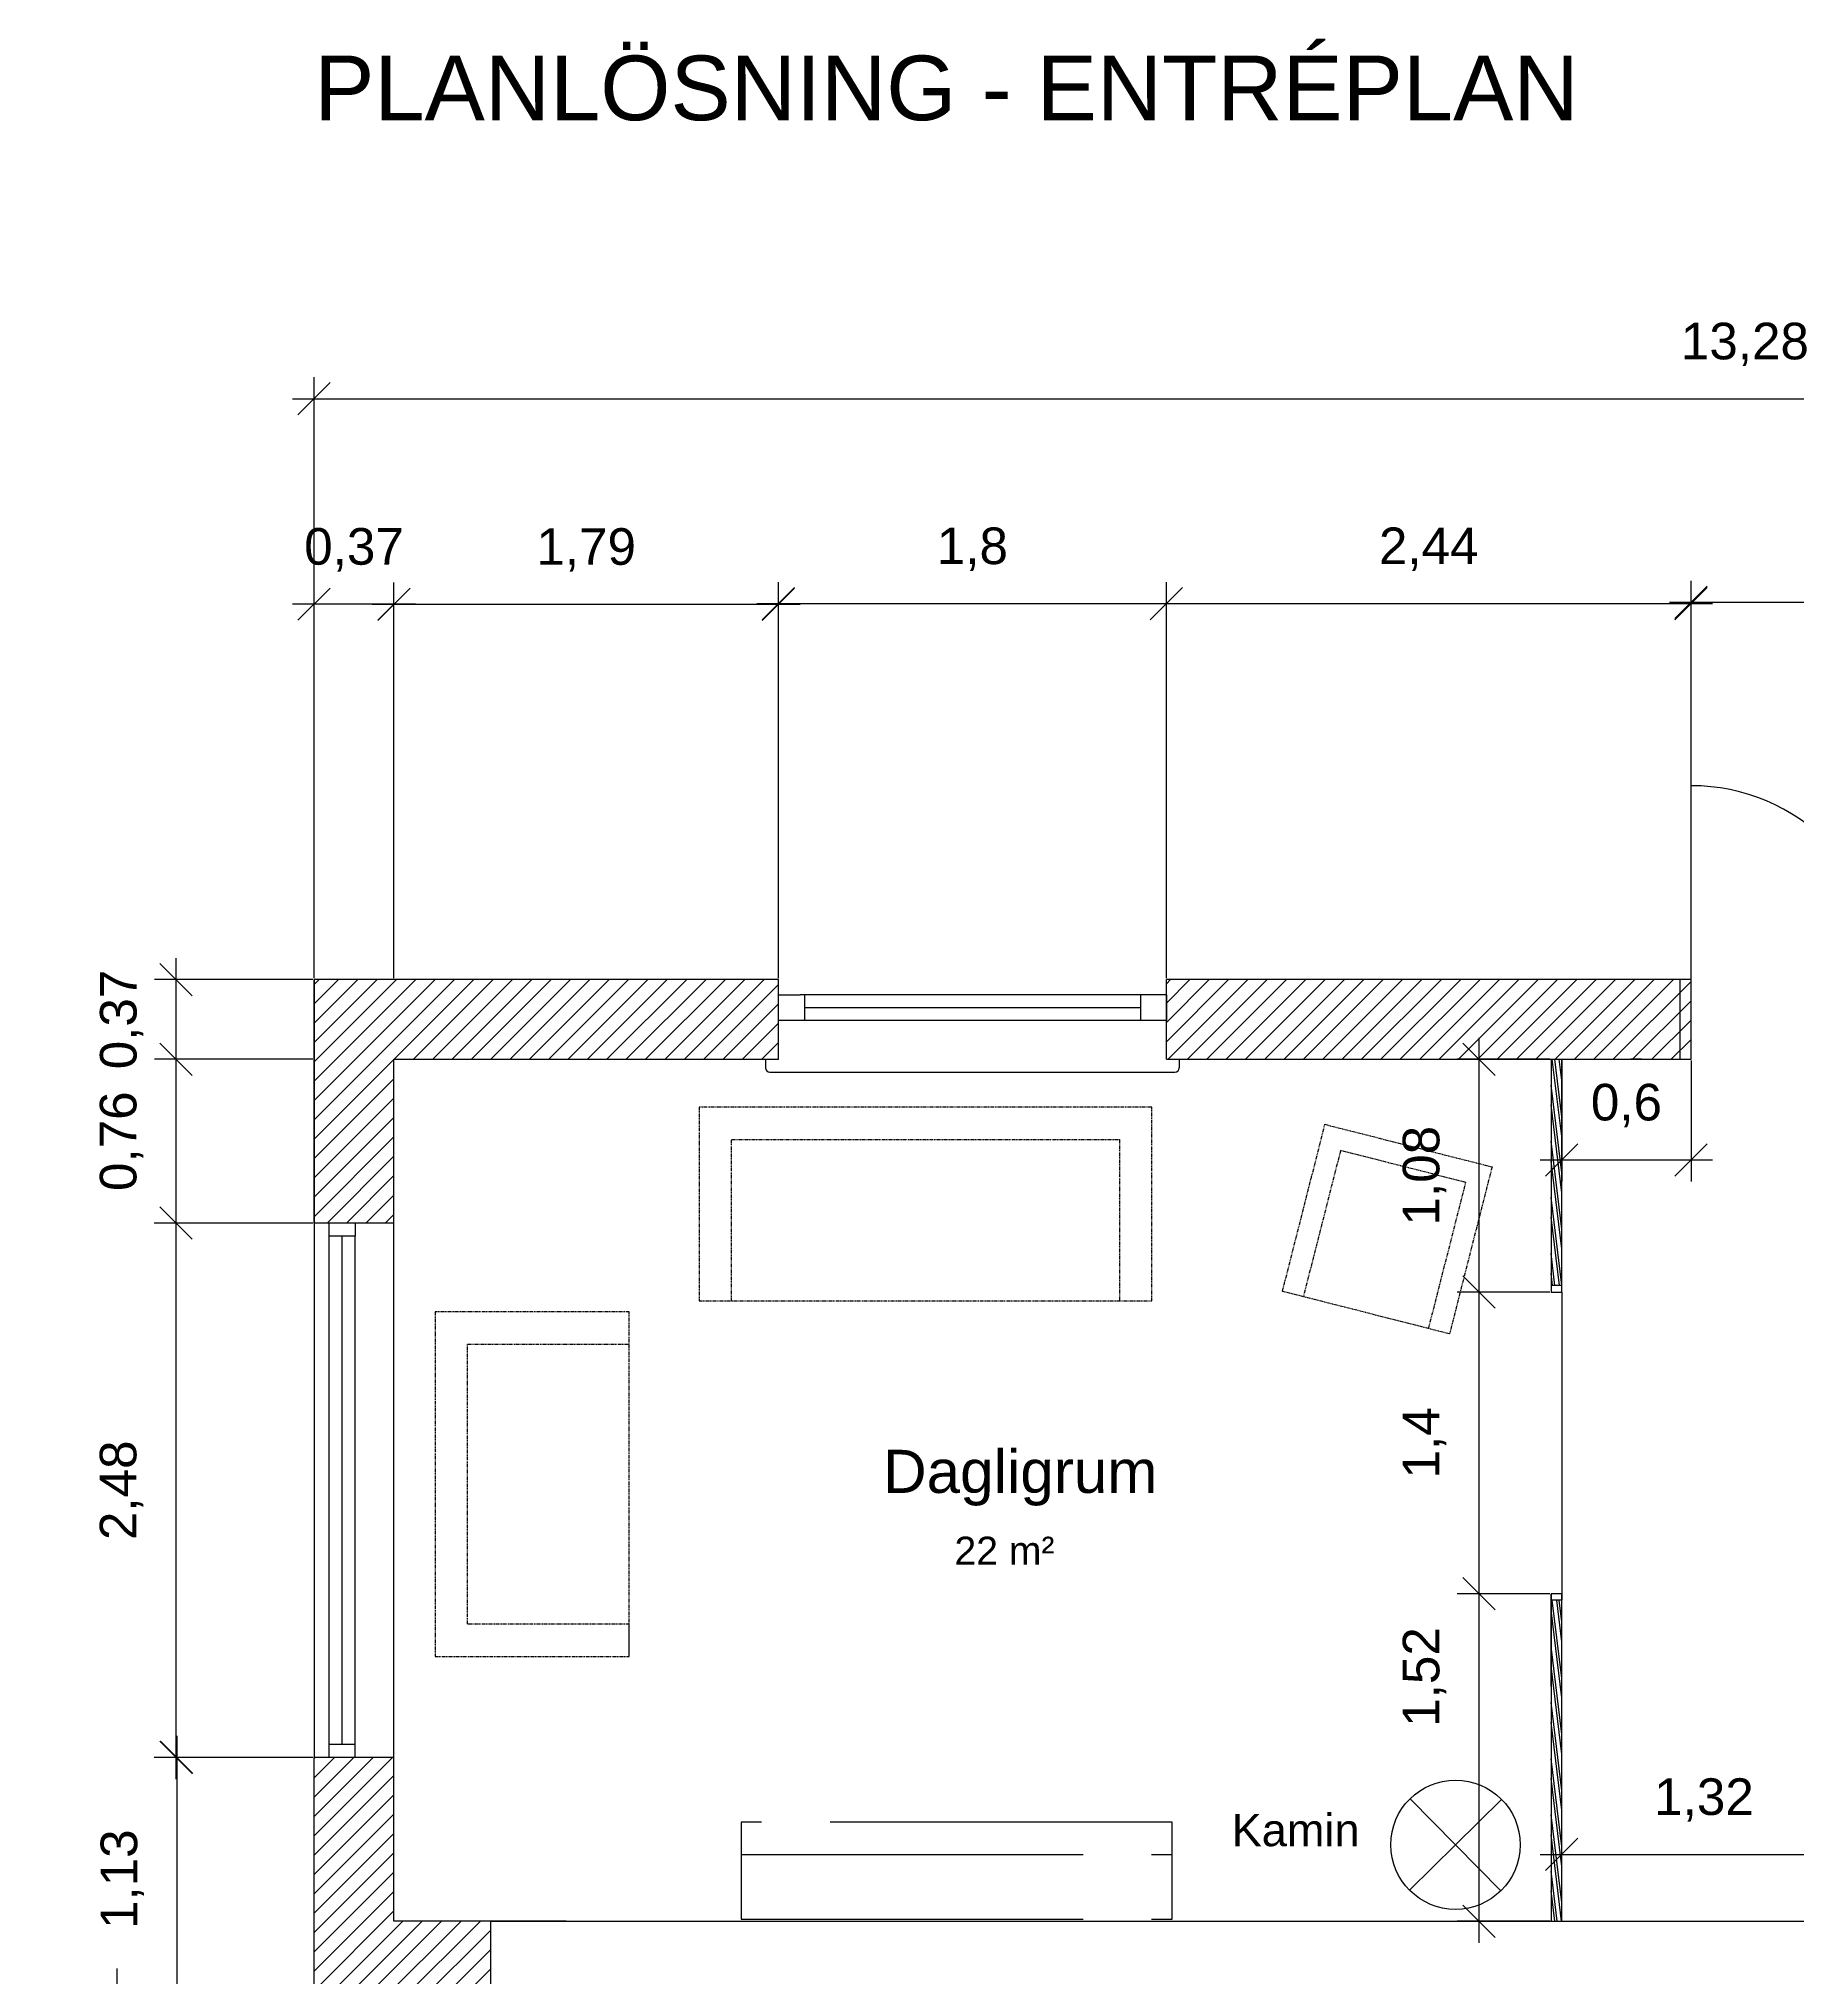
# Model space of a CAD drawing. Header units: millimetres. Extents: x -50011 to 90899, y -58634 to 31880.
# Drawn here: x 4840 to 13001, y 22884 to 31880 of the extents above; entities that cross this region are included whole.
import ezdxf

# ---------------------------------------------------------------- set-up
doc = ezdxf.new("R2010")
doc.units = ezdxf.units.MM
doc.linetypes.add('PHANTOM2', pattern=[31.75, 15.875, -3.175, 3.175, -3.175, 3.175, -3.175])
doc.layers.get('0').update_dxf_attribs({"color": 1})
for name, color, linetype in [('Angivelser', 7, 'Continuous'), ('Grundritningar', 1, 'Continuous'), ('Mått', 4, 'Continuous'), ('Möbler', 4, 'PHANTOM2'), ('Rumsangivelser', 7, 'Continuous'), ('Rumsavdelare', 3, 'FENCELINE1')]:
    doc.layers.add(name, color=color, linetype=linetype)
doc.styles.get("Standard").update_dxf_attribs({"font": 'Arial.ttf', "height": 170})
doc.linetypes.add('FENCELINE1', pattern='A,6.35,-2.54,[133,ltypeshp.shx,S=2.54,R=0,X=-2.54,Y=0],-2.54,25.4', length=36.83)
doc.dimstyles.new('Egen dimension', dxfattribs={"dimscale": 10, "dimtxt": 2.5, "dimasz": 15, "dimexe": 10, "dimexo": 0.625, "dimgap": 15, "dimtad": 1, "dimlfac": 0.001, "dimtxsty": 'Standard', "dimblk": 'OBLIQUE', "dimblk1": 'OBLIQUE', "dimblk2": 'OBLIQUE', "dimcen": 20, "dimdle": 10, "dimadec": 0, "dimazin": 0, "dimtfac": 1, "dimtmove": 0, "dimatfit": 3, "dimldrblk": 'OPEN90', "dimfxl": 1, "dimarcsym": 0})
doc.dimstyles.new('ISO-25', dxfattribs={"dimscale": 10, "dimtxt": 2.5, "dimasz": 15, "dimexe": 10, "dimexo": 0.625, "dimgap": 15, "dimtad": 1, "dimlfac": 0.001, "dimtxsty": 'Standard', "dimblk": 'OBLIQUE', "dimblk1": 'OBLIQUE', "dimblk2": 'OBLIQUE', "dimcen": 20, "dimdle": 10, "dimadec": 0, "dimazin": 0, "dimtfac": 1, "dimtmove": 0, "dimatfit": 3, "dimldrblk": 'OPEN90', "dimfxl": 1, "dimarcsym": 0})

# ---------------------------------------------------------------- blocks, each defined once
blk = doc.blocks.new('_Oblique')
at = {"color": 0, "linetype": 'ByBlock', "lineweight": -2}
blk.add_line((-0.5, -0.5), (0.5, 0.5), dxfattribs=at)
blk = doc.blocks.new('*D164')
at = {"layer": 'Defpoints', "color": 0, "transparency": 16777216}
for p in [(6118.2, 29256.3), (6118.2, 27513.9), (6488.2, 27513.9)]:
    blk.add_point(p, dxfattribs=at)
at = {"layer": 'Mått', "color": 0, "lineweight": -2, "transparency": 16777216}
for p, q in [((6118.2, 27520.2), (6118.2, 29356.3)), ((6488.2, 27520.2), (6488.2, 29356.3)), ((6588.2, 29256.3), (6018.2, 29256.3))]:
    blk.add_line(p, q, dxfattribs=at)
at = {"layer": 'Mått', "color": 0, "lineweight": -2, "transparency": 16777216, "xscale": 150, "yscale": 150, "zscale": 150, "rotation": 180}
blk.add_blockref('_Oblique', (6118.2, 29256.3), dxfattribs=at)
at = {"layer": 'Mått', "color": 0, "lineweight": -2, "transparency": 16777216, "xscale": 150, "yscale": 150, "zscale": 150}
blk.add_blockref('_Oblique', (6488.2, 29256.3), dxfattribs=at)
at = {"layer": 'Mått', "color": 0, "transparency": 16777216, "insert": (6303.2, 29508.7), "char_height": 170, "attachment_point": 5}
blk.add_mtext('0,37', dxfattribs=at)
blk = doc.blocks.new('_Open90')
at = {"color": 0, "linetype": 'ByBlock', "lineweight": -2}
for p, q in [((0, 0), (-1, 0)), ((-0.5, 0.5), (0, 0)), ((0, 0), (-0.5, -0.5))]:
    blk.add_line(p, q, dxfattribs=at)
blk = doc.blocks.new('*D165')
at = {"layer": 'Defpoints', "color": 0, "transparency": 16777216}
for p in [(8273.2, 29255.7), (6488.2, 27513.9), (8273.2, 27513.9)]:
    blk.add_point(p, dxfattribs=at)
at = {"layer": 'Mått', "color": 0, "lineweight": -2, "transparency": 16777216}
for p, q in [((6488.2, 27520.2), (6488.2, 29355.7)), ((8273.2, 27520.2), (8273.2, 29355.7)), ((6388.2, 29255.7), (8373.2, 29255.7))]:
    blk.add_line(p, q, dxfattribs=at)
at = {"layer": 'Mått', "color": 0, "lineweight": -2, "transparency": 16777216, "xscale": 150, "yscale": 150, "zscale": 150, "rotation": 180}
blk.add_blockref('_Oblique', (6488.2, 29255.7), dxfattribs=at)
at = {"layer": 'Mått', "color": 0, "lineweight": -2, "transparency": 16777216, "xscale": 150, "yscale": 150, "zscale": 150}
blk.add_blockref('_Oblique', (8273.2, 29255.7), dxfattribs=at)
at = {"layer": 'Mått', "color": 0, "transparency": 16777216, "insert": (7380.7, 29508.1), "char_height": 170, "attachment_point": 5}
blk.add_mtext('1,79', dxfattribs=at)
blk = doc.blocks.new('*D166')
at = {"layer": 'Defpoints', "color": 0, "transparency": 16777216}
for p in [(10073.2, 29258.9), (8273.2, 27513.9), (10073.2, 27513.9)]:
    blk.add_point(p, dxfattribs=at)
at = {"layer": 'Mått', "color": 0, "lineweight": -2, "transparency": 16777216}
for p, q in [((8273.2, 27520.2), (8273.2, 29358.9)), ((10073.2, 27520.2), (10073.2, 29358.9)), ((8173.2, 29258.9), (10173.2, 29258.9))]:
    blk.add_line(p, q, dxfattribs=at)
at = {"layer": 'Mått', "color": 0, "lineweight": -2, "transparency": 16777216, "xscale": 150, "yscale": 150, "zscale": 150, "rotation": 180}
blk.add_blockref('_Oblique', (8273.2, 29258.9), dxfattribs=at)
at = {"layer": 'Mått', "color": 0, "lineweight": -2, "transparency": 16777216, "xscale": 150, "yscale": 150, "zscale": 150}
blk.add_blockref('_Oblique', (10073.2, 29258.9), dxfattribs=at)
at = {"layer": 'Mått', "color": 0, "transparency": 16777216, "insert": (9173.2, 29511.3), "char_height": 170, "attachment_point": 5}
blk.add_mtext('1,8', dxfattribs=at)
blk = doc.blocks.new('*D167')
at = {"layer": 'Defpoints', "color": 0, "transparency": 16777216}
for p in [(12508.5, 29258.8), (10073.2, 27513.9), (12508.5, 27513.9)]:
    blk.add_point(p, dxfattribs=at)
at = {"layer": 'Mått', "color": 0, "lineweight": -2, "transparency": 16777216}
for p, q in [((10073.2, 27520.2), (10073.2, 29358.8)), ((12508.5, 27520.2), (12508.5, 29358.8)), ((9973.2, 29258.8), (12608.5, 29258.8))]:
    blk.add_line(p, q, dxfattribs=at)
at = {"layer": 'Mått', "color": 0, "lineweight": -2, "transparency": 16777216, "xscale": 150, "yscale": 150, "zscale": 150, "rotation": 180}
blk.add_blockref('_Oblique', (10073.2, 29258.8), dxfattribs=at)
at = {"layer": 'Mått', "color": 0, "lineweight": -2, "transparency": 16777216, "xscale": 150, "yscale": 150, "zscale": 150}
blk.add_blockref('_Oblique', (12508.5, 29258.8), dxfattribs=at)
at = {"layer": 'Mått', "color": 0, "transparency": 16777216, "insert": (11290.9, 29511.2), "char_height": 170, "attachment_point": 5}
blk.add_mtext('2,44', dxfattribs=at)
blk = doc.blocks.new('*D168')
at = {"layer": 'Defpoints', "color": 0, "transparency": 16777216}
for p in [(14308.5, 29264.9), (12508.5, 27513.9), (14308.5, 27513.9)]:
    blk.add_point(p, dxfattribs=at)
at = {"layer": 'Mått', "color": 0, "lineweight": -2, "transparency": 16777216}
for p, q in [((12508.5, 27520.2), (12508.5, 29364.9)), ((14308.5, 27520.2), (14308.5, 29364.9)), ((12408.5, 29264.9), (14408.5, 29264.9))]:
    blk.add_line(p, q, dxfattribs=at)
at = {"layer": 'Mått', "color": 0, "lineweight": -2, "transparency": 16777216, "xscale": 150, "yscale": 150, "zscale": 150, "rotation": 180}
blk.add_blockref('_Oblique', (12508.5, 29264.9), dxfattribs=at)
at = {"layer": 'Mått', "color": 0, "lineweight": -2, "transparency": 16777216, "xscale": 150, "yscale": 150, "zscale": 150}
blk.add_blockref('_Oblique', (14308.5, 29264.9), dxfattribs=at)
at = {"layer": 'Mått', "color": 0, "transparency": 16777216, "insert": (13408.5, 29517.3), "char_height": 170, "attachment_point": 5}
blk.add_mtext('1,8', dxfattribs=at)
blk = doc.blocks.new('*D143')
at = {"layer": 'Defpoints', "color": 0, "transparency": 16777216}
for p in [(5477.4, 27513.9), (6118.2, 27513.9), (6118.2, 27143.9)]:
    blk.add_point(p, dxfattribs=at)
at = {"layer": 'Mått', "color": 0, "lineweight": -2, "transparency": 16777216}
for p, q in [((5477.4, 27043.9), (5477.4, 27613.9)), ((6112, 27513.9), (5377.4, 27513.9)), ((6112, 27143.9), (5377.4, 27143.9))]:
    blk.add_line(p, q, dxfattribs=at)
at = {"layer": 'Mått', "color": 0, "lineweight": -2, "transparency": 16777216, "xscale": 150, "yscale": 150, "zscale": 150}
for p, rotation in [((5477.4, 27513.9), 90), ((5477.4, 27143.9), 270)]:
    blk.add_blockref('_Oblique', p, dxfattribs=dict(at, rotation=rotation))
at = {"layer": 'Mått', "color": 0, "transparency": 16777216, "insert": (5225, 27328.9), "char_height": 170, "attachment_point": 5, "rotation": 90}
blk.add_mtext('0,37', dxfattribs=at)
blk = doc.blocks.new('*D145')
at = {"layer": 'Defpoints', "color": 0, "transparency": 16777216}
for p in [(11858.5, 27143.9), (11523.6, 26063.8), (11858.5, 26063.8)]:
    blk.add_point(p, dxfattribs=at)
at = {"layer": 'Mått', "color": 0, "lineweight": -2, "transparency": 16777216}
for p, q in [((11523.6, 27243.9), (11523.6, 25963.8)), ((11852.2, 27143.9), (11423.6, 27143.9)), ((11852.2, 26063.8), (11423.6, 26063.8))]:
    blk.add_line(p, q, dxfattribs=at)
at = {"layer": 'Mått', "color": 0, "lineweight": -2, "transparency": 16777216, "xscale": 150, "yscale": 150, "zscale": 150}
for p, rotation in [((11523.6, 27143.9), 90), ((11523.6, 26063.8), 270)]:
    blk.add_blockref('_Oblique', p, dxfattribs=dict(at, rotation=rotation))
at = {"layer": 'Mått', "color": 0, "transparency": 16777216, "insert": (11271.2, 26603.9), "char_height": 170, "attachment_point": 5, "rotation": 90}
blk.add_mtext('1,08', dxfattribs=at)
blk = doc.blocks.new('*D146')
at = {"layer": 'Defpoints', "color": 0, "transparency": 16777216}
for p in [(11858.5, 26063.8), (11523.6, 24663.8), (11858.5, 24663.8)]:
    blk.add_point(p, dxfattribs=at)
at = {"layer": 'Mått', "color": 0, "lineweight": -2, "transparency": 16777216}
for p, q in [((11523.6, 26163.8), (11523.6, 24563.8)), ((11852.2, 26063.8), (11423.6, 26063.8)), ((11852.2, 24663.8), (11423.6, 24663.8))]:
    blk.add_line(p, q, dxfattribs=at)
at = {"layer": 'Mått', "color": 0, "lineweight": -2, "transparency": 16777216, "xscale": 150, "yscale": 150, "zscale": 150}
for p, rotation in [((11523.6, 26063.8), 90), ((11523.6, 24663.8), 270)]:
    blk.add_blockref('_Oblique', p, dxfattribs=dict(at, rotation=rotation))
at = {"layer": 'Mått', "color": 0, "transparency": 16777216, "insert": (11271.2, 25363.8), "char_height": 170, "attachment_point": 5, "rotation": 90}
blk.add_mtext('1,4', dxfattribs=at)
blk = doc.blocks.new('*D147')
at = {"layer": 'Defpoints', "color": 0, "transparency": 16777216}
for p in [(11858.5, 24663.8), (11523.6, 23143.9), (11858.5, 23143.9)]:
    blk.add_point(p, dxfattribs=at)
at = {"layer": 'Mått', "color": 0, "lineweight": -2, "transparency": 16777216}
for p, q in [((11523.6, 24763.8), (11523.6, 23043.9)), ((11852.2, 24663.8), (11423.6, 24663.8)), ((11852.2, 23143.9), (11423.6, 23143.9))]:
    blk.add_line(p, q, dxfattribs=at)
at = {"layer": 'Mått', "color": 0, "lineweight": -2, "transparency": 16777216, "xscale": 150, "yscale": 150, "zscale": 150}
for p, rotation in [((11523.6, 24663.8), 90), ((11523.6, 23143.9), 270)]:
    blk.add_blockref('_Oblique', p, dxfattribs=dict(at, rotation=rotation))
at = {"layer": 'Mått', "color": 0, "transparency": 16777216, "insert": (11271.2, 24277.4), "char_height": 170, "attachment_point": 5, "rotation": 90}
blk.add_mtext('1,52', dxfattribs=at)
blk = doc.blocks.new('*D154')
at = {"layer": 'Defpoints', "color": 0, "transparency": 16777216}
for p in [(11908.5, 27143.9), (12508.5, 27143.9), (12508.5, 26677)]:
    blk.add_point(p, dxfattribs=at)
at = {"layer": 'Mått', "color": 0, "lineweight": -2, "transparency": 16777216}
for p, q in [((11908.5, 27137.7), (11908.5, 26577)), ((12508.5, 27137.7), (12508.5, 26577)), ((11808.5, 26677), (12608.5, 26677))]:
    blk.add_line(p, q, dxfattribs=at)
at = {"layer": 'Mått', "color": 0, "lineweight": -2, "transparency": 16777216, "xscale": 150, "yscale": 150, "zscale": 150, "rotation": 180}
blk.add_blockref('_Oblique', (11908.5, 26677), dxfattribs=at)
at = {"layer": 'Mått', "color": 0, "lineweight": -2, "transparency": 16777216, "xscale": 150, "yscale": 150, "zscale": 150}
blk.add_blockref('_Oblique', (12508.5, 26677), dxfattribs=at)
at = {"layer": 'Mått', "color": 0, "transparency": 16777216, "insert": (12208.5, 26929.4), "char_height": 170, "attachment_point": 5}
blk.add_mtext('0,6', dxfattribs=at)
blk = doc.blocks.new('*D178')
at = {"layer": 'Defpoints', "color": 0, "transparency": 16777216}
for p in [(19398.2, 30209.3), (6118.2, 27513.9), (19398.2, 27513.9)]:
    blk.add_point(p, dxfattribs=at)
at = {"layer": 'Mått', "color": 0, "lineweight": -2, "transparency": 16777216}
for p, q in [((6118.2, 27520.2), (6118.2, 30309.3)), ((19398.2, 27520.2), (19398.2, 30309.3)), ((6018.2, 30209.3), (19498.2, 30209.3))]:
    blk.add_line(p, q, dxfattribs=at)
at = {"layer": 'Mått', "color": 0, "lineweight": -2, "transparency": 16777216, "xscale": 150, "yscale": 150, "zscale": 150, "rotation": 180}
blk.add_blockref('_Oblique', (6118.2, 30209.3), dxfattribs=at)
at = {"layer": 'Mått', "color": 0, "lineweight": -2, "transparency": 16777216, "xscale": 150, "yscale": 150, "zscale": 150}
blk.add_blockref('_Oblique', (19398.2, 30209.3), dxfattribs=at)
at = {"layer": 'Mått', "color": 0, "transparency": 16777216, "insert": (12758.2, 30461.7), "char_height": 170, "attachment_point": 5}
blk.add_mtext('13,28', dxfattribs=at)
blk = doc.blocks.new('*D180')
at = {"layer": 'Defpoints', "color": 0, "ltscale": 100, "transparency": 16777216}
for p in [(6118.2, 27143.9), (5476.8, 26383.9), (6118.2, 26383.9)]:
    blk.add_point(p, dxfattribs=at)
at = {"layer": 'Mått', "color": 0, "lineweight": -2, "ltscale": 100, "transparency": 16777216}
for p, q in [((5476.8, 27243.9), (5476.8, 26283.9)), ((6112, 27143.9), (5376.8, 27143.9)), ((6112, 26383.9), (5376.8, 26383.9))]:
    blk.add_line(p, q, dxfattribs=at)
at = {"layer": 'Mått', "color": 0, "lineweight": -2, "ltscale": 100, "transparency": 16777216, "xscale": 150, "yscale": 150, "zscale": 150}
for p, rotation in [((5476.8, 27143.9), 90), ((5476.8, 26383.9), 270)]:
    blk.add_blockref('_Oblique', p, dxfattribs=dict(at, rotation=rotation))
at = {"layer": 'Mått', "color": 0, "ltscale": 100, "transparency": 16777216, "insert": (5224.4, 26763.9), "char_height": 170, "attachment_point": 5, "rotation": 90}
blk.add_mtext('0,76', dxfattribs=at)
blk = doc.blocks.new('*D181')
at = {"layer": 'Defpoints', "color": 0, "ltscale": 100, "transparency": 16777216}
for p in [(6118.2, 26383.9), (5476.5, 23903.9), (6118.2, 23903.9)]:
    blk.add_point(p, dxfattribs=at)
at = {"layer": 'Mått', "color": 0, "lineweight": -2, "ltscale": 100, "transparency": 16777216}
for p, q in [((5476.5, 26483.9), (5476.5, 23803.9)), ((6112, 26383.9), (5376.5, 26383.9)), ((6112, 23903.9), (5376.5, 23903.9))]:
    blk.add_line(p, q, dxfattribs=at)
at = {"layer": 'Mått', "color": 0, "lineweight": -2, "ltscale": 100, "transparency": 16777216, "xscale": 150, "yscale": 150, "zscale": 150}
for p, rotation in [((5476.5, 26383.9), 90), ((5476.5, 23903.9), 270)]:
    blk.add_blockref('_Oblique', p, dxfattribs=dict(at, rotation=rotation))
at = {"layer": 'Mått', "color": 0, "ltscale": 100, "transparency": 16777216, "insert": (5224.1, 25143.9), "char_height": 170, "attachment_point": 5, "rotation": 90}
blk.add_mtext('2,48', dxfattribs=at)
blk = doc.blocks.new('*D182')
at = {"layer": 'Defpoints', "color": 0, "ltscale": 100, "transparency": 16777216}
for p in [(6118.2, 23903.9), (5480.4, 22773.9), (6118.2, 22773.9)]:
    blk.add_point(p, dxfattribs=at)
at = {"layer": 'Mått', "color": 0, "lineweight": -2, "ltscale": 100, "transparency": 16777216}
for p, q in [((5480.4, 24003.9), (5480.4, 22673.9)), ((6112, 23903.9), (5380.4, 23903.9)), ((6112, 22773.9), (5380.4, 22773.9))]:
    blk.add_line(p, q, dxfattribs=at)
at = {"layer": 'Mått', "color": 0, "lineweight": -2, "ltscale": 100, "transparency": 16777216, "xscale": 150, "yscale": 150, "zscale": 150}
for p, rotation in [((5480.4, 23903.9), 90), ((5480.4, 22773.9), 270)]:
    blk.add_blockref('_Oblique', p, dxfattribs=dict(at, rotation=rotation))
at = {"layer": 'Mått', "color": 0, "ltscale": 100, "transparency": 16777216, "insert": (5228, 23338.9), "char_height": 170, "attachment_point": 5, "rotation": 90}
blk.add_mtext('1,13', dxfattribs=at)
blk = doc.blocks.new('*D188')
at = {"layer": 'Defpoints', "color": 0, "ltscale": 100, "transparency": 16777216}
for p in [(5204.2, 22773.9), (6938.2, 22773.9), (6938.2, 22523.9)]:
    blk.add_point(p, dxfattribs=at)
at = {"layer": 'Mått', "color": 0, "lineweight": -2, "ltscale": 100, "transparency": 16777216}
for p, q in [((5204.2, 22773.9), (5204.2, 22923.9)), ((6932, 22773.9), (5104.2, 22773.9)), ((5204.2, 22773.9), (5204.2, 22523.9)), ((6932, 22523.9), (5104.2, 22523.9)), ((5204.2, 22523.9), (5204.2, 21480.9))]:
    blk.add_line(p, q, dxfattribs=at)
at = {"layer": 'Mått', "color": 0, "lineweight": -2, "ltscale": 100, "transparency": 16777216, "xscale": 150, "yscale": 150, "zscale": 150}
for p, rotation in [((5204.2, 22773.9), 270), ((5204.2, 22523.9), 90)]:
    blk.add_blockref('_Oblique', p, dxfattribs=dict(at, rotation=rotation))
at = {"layer": 'Mått', "color": 0, "ltscale": 100, "transparency": 16777216, "insert": (4951.8, 21852.4), "char_height": 170, "attachment_point": 5, "rotation": 90}
blk.add_mtext('0,25', dxfattribs=at)
blk = doc.blocks.new('*D211')
at = {"layer": 'Defpoints', "color": 0, "ltscale": 100, "transparency": 16777216}
for p in [(13228.2, 23453.8), (11908.5, 23143.9), (13228.2, 23143.9)]:
    blk.add_point(p, dxfattribs=at)
at = {"layer": 'Mått', "color": 0, "lineweight": -2, "ltscale": 100, "transparency": 16777216}
for p, q in [((11908.5, 23150.2), (11908.5, 23553.8)), ((13228.2, 23150.2), (13228.2, 23553.8)), ((11808.5, 23453.8), (13328.2, 23453.8))]:
    blk.add_line(p, q, dxfattribs=at)
at = {"layer": 'Mått', "color": 0, "lineweight": -2, "ltscale": 100, "transparency": 16777216, "xscale": 150, "yscale": 150, "zscale": 150, "rotation": 180}
blk.add_blockref('_Oblique', (11908.5, 23453.8), dxfattribs=at)
at = {"layer": 'Mått', "color": 0, "lineweight": -2, "ltscale": 100, "transparency": 16777216, "xscale": 150, "yscale": 150, "zscale": 150}
blk.add_blockref('_Oblique', (13228.2, 23453.8), dxfattribs=at)
at = {"layer": 'Mått', "color": 0, "ltscale": 100, "transparency": 16777216, "insert": (12568.4, 23706.2), "char_height": 170, "attachment_point": 5}
blk.add_mtext('1,32', dxfattribs=at)

msp = doc.modelspace()

# ---------------------------------------------------------------- hatches: boundary and pattern name
at = {"layer": 'Grundritningar', "ltscale": 100}
h = msp.add_hatch(dxfattribs=at)
h.set_pattern_fill('ANSI31', color=256, scale=20)
h.paths.add_polyline_path([(12458.49, 27513.923), (10073.249, 27513.923), (10073.249, 27143.923), (12458.49, 27143.923)])
h.paths.add_polyline_path([(19398.249, 27513.923), (17658.49, 27513.923), (17658.49, 27143.923), (19028.249, 27143.923), (19028.249, 26993.923), (19398.249, 26993.923)])
h.paths.add_polyline_path([(12508.49, 27513.923), (12458.49, 27513.923), (12458.49, 27143.923), (12508.49, 27143.923)])
h.paths.add_polyline_path([(14408.49, 27513.923), (14358.49, 27513.923), (14358.49, 27143.923), (14408.49, 27143.923)])
h.paths.add_polyline_path([(14358.49, 27513.923), (14308.49, 27513.923), (14308.49, 27143.923), (14358.49, 27143.923)])
h.paths.add_polyline_path([(15458.49, 27513.923), (15408.49, 27513.923), (15408.49, 27143.923), (15458.49, 27143.923)])
h.paths.add_polyline_path([(15508.49, 27513.923), (15458.49, 27513.923), (15458.49, 27143.923), (15508.49, 27143.923)])
h.paths.add_polyline_path([(16558.49, 27513.923), (16508.49, 27513.923), (16508.49, 27143.923), (16558.49, 27143.923)])
h.paths.add_polyline_path([(16608.49, 27513.923), (16558.49, 27513.923), (16558.49, 27143.923), (16608.49, 27143.923)])
h.paths.add_polyline_path([(19398.249, 26543.923), (19028.249, 26543.923), (19028.249, 23143.923), (19398.249, 23143.923)])
h.paths.add_polyline_path([(6488.249, 23903.923), (6118.249, 23903.923), (6118.249, 22773.923), (6938.249, 22773.923), (6938.249, 23143.923), (6488.249, 23143.923)])
h.paths.add_polyline_path([(6118.249, 26383.923), (6488.249, 26383.923), (6488.249, 27143.923), (8273.249, 27143.923), (8273.249, 27513.923), (6118.249, 27513.923)])
at = {"layer": 'Grundritningar'}
h = msp.add_hatch(dxfattribs=at)
h.set_pattern_fill('STEEL', color=256, scale=10, angle=52)
h.set_pattern_definition([(97, (-369.76, 0), (-31.51334, -3.86935), []), (97, (-382.27, 9.774), (-31.51334, -3.86935), [])])
h.paths.add_polyline_path([(11908.49, 27143.923), (11858.49, 27143.923), (11858.49, 26093.791), (11908.49, 26093.791)])
h.paths.add_polyline_path([(11858.49, 23143.923), (11908.49, 23143.923), (11908.49, 24633.791), (11858.49, 24633.791)])

# ---------------------------------------------------------------- linework, layer by layer
for p, q in [((12508.49, 27513.923), (12508.49, 28413.923)), ((8273.249, 27513.923), (6118.249, 27513.923)), ((8273.249, 27143.923), (8273.249, 27513.923)), ((8273.249, 27443.923), (8373.249, 27443.923)), ((9973.249, 27443.923), (8373.249, 27443.923)), ((8393.249, 27443.923), (8393.249, 27323.923)), ((9953.249, 27443.923), (9953.249, 27323.923)), ((10073.249, 27443.923), (9973.249, 27443.923)), ((12508.49, 27513.923), (10073.249, 27513.923)), ((10073.249, 27143.923), (10073.249, 27513.923)), ((10073.249, 27443.923), (10073.249, 27323.923)), ((12458.49, 27143.923), (12458.49, 27513.923)), ((12508.49, 27143.923), (12508.49, 27513.923)), ((8393.249, 27383.923), (9953.249, 27383.923)), ((10073.249, 27323.923), (8273.249, 27323.923)), ((6488.249, 26383.923), (6488.249, 27143.923)), ((6488.249, 27143.923), (8273.249, 27143.923)), ((8213.249, 27143.923), (8213.249, 27103.923)), ((8233.249, 27083.923), (10113.249, 27083.923)), ((10073.249, 27143.923), (12508.49, 27143.923)), ((10133.249, 27143.923), (10133.249, 27103.923)), ((11858.49, 27143.923), (11858.49, 26063.791)), ((11908.49, 26063.791), (11908.49, 27143.923)), ((11908.49, 27143.923), (12508.49, 27143.923)), ((12278.249, 27143.923), (12228.249, 27143.923)), ((6188.249, 26323.923), (6188.249, 26383.923)), ((6308.249, 26383.923), (6308.249, 26323.923)), ((6488.249, 23903.923), (6488.249, 26383.923)), ((6188.249, 23963.923), (6188.249, 26323.923)), ((6308.249, 26323.923), (6188.249, 26323.923)), ((6248.249, 23963.923), (6248.249, 26323.923)), ((6308.249, 23963.923), (6308.249, 26323.923)), ((11908.49, 26093.791), (11858.49, 26093.791)), ((11908.49, 26063.791), (11908.49, 26093.791)), ((11858.49, 26063.791), (11908.49, 26063.791)), ((11858.49, 24663.791), (11858.49, 23143.923)), ((11908.49, 23143.923), (11908.49, 24663.791)), ((11908.49, 24663.791), (11908.49, 24633.791)), ((11908.49, 24633.791), (11858.49, 24633.791)), ((7579.943, 24372.464), (7579.943, 24522.464)), ((11858.49, 24233.791), (11858.49, 24263.791)), ((6188.249, 23903.923), (6188.249, 23963.923)), ((6308.249, 23963.923), (6188.249, 23963.923)), ((6308.249, 23903.923), (6308.249, 23963.923)), ((6118.249, 22773.923), (6118.249, 23903.923)), ((6488.249, 23143.923), (6488.249, 23903.923)), ((11204.289, 23712.026), (11415.144, 23498.625)), ((11415.144, 23498.625), (11628.545, 23709.481)), ((11415.144, 23498.625), (11201.744, 23287.769)), ((11415.144, 23498.625), (11626, 23285.224)), ((7288.249, 23143.923), (6488.249, 23143.923))]:
    msp.add_line(p, q, dxfattribs=at)
at = {"layer": 'Grundritningar', "ltscale": 100}
for p, q in [((6118.249, 27513.923), (6118.249, 26383.923)), ((6488.249, 26383.923), (6118.249, 26383.923)), ((6118.249, 26383.923), (6118.249, 23903.923)), ((11908.49, 24663.791), (11858.49, 24663.791)), ((11858.49, 24263.791), (11858.49, 24663.791)), ((6488.249, 23903.923), (6118.249, 23903.923))]:
    msp.add_line(p, q, dxfattribs=at)
at = {"layer": 'Grundritningar'}
msp.add_lwpolyline([(6938.249, 22523.923), (6938.249, 23143.923), (13228.249, 23143.923)], dxfattribs=at)
at = {"layer": 'Grundritningar', "ltscale": 20}
msp.add_circle((11415.144, 23498.625), 300, dxfattribs=at)
at = {"layer": 'Grundritningar'}
for centre, radius, start, end in [((12508.49, 27513.923), 900, 0, 90), ((8233.249, 27103.923), 20, 180, 270), ((10113.249, 27103.923), 20, 270, 0)]:
    msp.add_arc(centre, radius, start, end, dxfattribs=at)
at = {"layer": 'Mått'}
msp.add_line((6118.249, 26383.923), (6118.249, 27513.923), dxfattribs=at)
at = {"layer": 'Möbler'}
for p, q in [((7905.187, 26922.464), (7905.187, 26022.464)), ((10005.187, 26922.464), (7905.187, 26922.464)), ((10005.187, 26022.464), (10005.187, 26922.464)), ((10612.075, 26066.977), (10809.462, 26842.243)), ((10809.462, 26842.243), (11584.729, 26644.855)), ((8055.187, 26022.464), (8055.187, 26772.464)), ((8055.187, 26772.464), (9855.187, 26772.464)), ((9855.187, 26772.464), (9855.187, 26022.464)), ((10881.697, 26720.661), (10708.983, 26042.303)), ((11463.147, 26572.621), (10881.697, 26720.661)), ((11584.729, 26644.855), (11387.341, 25869.589)), ((11290.433, 25894.262), (11463.147, 26572.621)), ((7905.187, 26022.464), (10005.187, 26022.464)), ((11387.341, 25869.589), (10612.075, 26066.977)), ((6679.943, 25972.464), (6679.943, 24372.464)), ((7579.943, 25972.464), (6679.943, 25972.464)), ((7579.943, 24372.464), (7579.943, 25972.464)), ((6829.943, 24522.464), (6829.943, 25822.464)), ((6829.943, 25822.464), (7579.943, 25822.464)), ((11387.341, 25869.589), (11290.433, 25894.262)), ((7579.943, 24522.464), (6829.943, 24522.464)), ((6679.943, 24372.464), (7579.943, 24372.464))]:
    msp.add_line(p, q, dxfattribs=at)
at = {"layer": 'Möbler', "ltscale": 100}
for p, q in [((10099.897, 23603.89), (8099.897, 23603.89)), ((8099.897, 23603.89), (8099.897, 23453.89)), ((10099.897, 23453.89), (10099.897, 23603.89)), ((8099.897, 23453.89), (10099.897, 23453.89)), ((8099.897, 23453.89), (8099.897, 23153.89)), ((10099.897, 23153.89), (10099.897, 23453.89)), ((8099.897, 23153.89), (10099.897, 23153.89))]:
    msp.add_line(p, q, dxfattribs=at)
at = {"layer": 'Rumsavdelare', "ltscale": 5}
msp.add_line((11908.49, 26063.791), (11908.49, 24663.791), dxfattribs=at)

# ---------------------------------------------------------------- texts
at = {"layer": 'Angivelser'}
msp.add_text('PLANLÖSNING - ENTRÉPLAN', height=300, dxfattribs=at).set_placement((6118.249, 31502.169))
msp.add_text('PLANLÖSNING - ENTRÉPLAN', height=300, dxfattribs=at).set_placement((6118.249, 31502.169))
at = {"layer": 'Rumsangivelser'}
for s, height, p in [('Dagligrum', 200, (8758.9, 25131.657)), ('22 m²', 130, (9089.961, 24798.716)), ('Kamin', 150, (10376.18, 23492.077))]:
    msp.add_text(s, height=height, dxfattribs=at).set_placement(p)

# ---------------------------------------------------------------- dimensions: what is measured, and where the dimension line sits
at = {"layer": 'Mått'}
for base, p1, p2, picture, middle in [((19398.249, 30209.313), (6118.249, 27513.923), (19398.249, 27513.923), '*D178', (12758.249, 30209.313)), ((6118.249, 29256.309), (6488.249, 27513.923), (6118.249, 27513.923), '*D164', (6303.249, 29256.309)), ((12508.49, 26677.04), (11908.49, 27143.923), (12508.49, 27143.923), '*D154', (12208.49, 26677.04))]:
    dim = msp.add_linear_dim(base=base, p1=p1, p2=p2, dimstyle='ISO-25', dxfattribs=at)
    dim.commit()
    dim.dimension.update_dxf_attribs({"geometry": picture, "text_midpoint": middle, "dimtype": 160})
for base, p1, p2, picture, middle in [((8273.248865054, 29255.725233944), (6488.248865054, 27513.922925229), (8273.248865054, 27513.922925229), '*D165', (7380.748865054, 29508.119504066)), ((10073.249, 29258.94), (8273.249, 27513.923), (10073.249, 27513.923), '*D166', (9173.249, 29511.335)), ((12508.49, 29258.758), (10073.249, 27513.923), (12508.49, 27513.923), '*D167', (11290.869, 29511.152)), ((14308.49, 29264.868), (12508.49, 27513.923), (14308.49, 27513.923), '*D168', (13408.49, 29517.263))]:
    dim = msp.add_linear_dim(base=base, p1=p1, p2=p2, dimstyle='ISO-25', dxfattribs=at)
    dim.commit()
    dim.dimension.update_dxf_attribs({"geometry": picture, "text_midpoint": middle})
for base, p1, p2, picture, middle in [((5477.433, 27513.923), (6118.249, 27143.923), (6118.249, 27513.923), '*D143', (5477.433, 27328.923)), ((11523.555, 23143.923), (11858.49, 24663.791), (11858.49, 23143.923), '*D147', (11523.555, 24277.404))]:
    dim = msp.add_linear_dim(base=base, p1=p1, p2=p2, angle=90, dimstyle='ISO-25', dxfattribs=at)
    dim.commit()
    dim.dimension.update_dxf_attribs({"geometry": picture, "text_midpoint": middle, "dimtype": 160})
at = {"layer": 'Mått', "ltscale": 100}
for base, p1, p2, picture, middle in [((5476.841, 26383.923), (6118.249, 27143.923), (6118.249, 26383.923), '*D180', (5224.447, 26763.923)), ((5476.472, 23903.923), (6118.249, 26383.923), (6118.249, 23903.923), '*D181', (5224.078, 25143.923)), ((5480.387, 22773.923), (6118.249, 23903.923), (6118.249, 22773.923), '*D182', (5227.993, 23338.923))]:
    dim = msp.add_linear_dim(base=base, p1=p1, p2=p2, angle=90, dimstyle='Egen dimension', dxfattribs=at)
    dim.commit()
    dim.dimension.update_dxf_attribs({"geometry": picture, "text_midpoint": middle})
at = {"layer": 'Mått'}
for base, p1, p2, picture, middle in [((11523.61, 26063.791), (11858.49, 27143.923), (11858.49, 26063.791), '*D145', (11271.216, 26603.857)), ((11523.61, 24663.791), (11858.49, 26063.791), (11858.49, 24663.791), '*D146', (11271.216, 25363.791))]:
    dim = msp.add_linear_dim(base=base, p1=p1, p2=p2, angle=90, dimstyle='ISO-25', dxfattribs=at)
    dim.commit()
    dim.dimension.update_dxf_attribs({"geometry": picture, "text_midpoint": middle})
at = {"layer": 'Mått', "ltscale": 100}
dim = msp.add_linear_dim(base=(13228.249, 23453.763), p1=(11908.49, 23143.923), p2=(13228.249, 23143.923), dimstyle='Egen dimension', dxfattribs=at)
dim.commit()
dim.dimension.update_dxf_attribs({"geometry": '*D211', "text_midpoint": (12568.369, 23706.157)})
dim = msp.add_linear_dim(base=(5204.229, 22773.923), p1=(6938.249, 22523.923), p2=(6938.249, 22773.923), angle=90, dimstyle='Egen dimension', dxfattribs=at)
dim.commit()
dim.dimension.update_dxf_attribs({"geometry": '*D188', "text_midpoint": (5204.229, 21852.436), "dimtype": 160})

doc.saveas('drawing.dxf')
